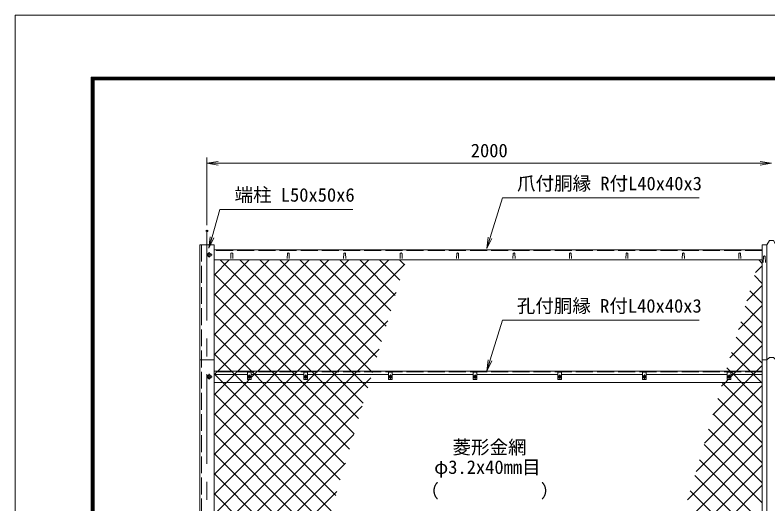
# Model space of a CAD drawing. Units: millimetres, scale not verified. Extents: x -4200 to 4200, y -2970 to 2970.
# Drawn here: x -4200 to -1532, y 1237 to 2970 of the extents above; entities that cross this region are included whole.
import ezdxf
from ezdxf.enums import TextEntityAlignment as Align

# ---------------------------------------------------------------- set-up
doc = ezdxf.new("R2010")
doc.units = ezdxf.units.MM
doc.header["$LTSCALE"] = 10
doc.header["$PDMODE"] = 32
doc.header["$PDSIZE"] = 5
doc.linetypes.add('DASHED', pattern=[7.5, 6, -1.5])
doc.linetypes.add('USER1', pattern=[50.8, 31.75, -6.35, 6.35, -6.35])
for name, color, linetype, lineweight in [('0-0_D-STR1', 1, 'Continuous', 18), ('0-1_D-BMK', 2, 'USER1', 13), ('0-2_D-STR-DIM', 7, 'Continuous', 13), ('0-3_D-STR3', 3, 'Continuous', 13), ('0-7_0', 7, 'Continuous', 18), ('0-A_D-STR2', 7, 'Continuous', 13), ('0-B_D-STR-TXT', 7, 'Continuous', 13), ('0-C_D-TTL', 7, 'Continuous', 18)]:
    doc.layers.add(name, color=color, linetype=linetype, lineweight=lineweight)
doc.layers.add('0-8_Defpoints', color=7, linetype='Continuous')
doc.styles.add('ＭＳ ゴシック', font='')
doc.styles.get('ＭＳ ゴシック').set_extended_font_data('MS Gothic')

# ---------------------------------------------------------------- blocks, each defined once
blk = doc.blocks.new('_Open')
at = {"layer": '0-7_0'}
blk.add_line((-10, 1.667), (0, 0), dxfattribs=at)
blk.add_lwpolyline([(-10, -1.667), (0, 0), (-10, 0)], dxfattribs=at)

msp = doc.modelspace()

# ---------------------------------------------------------------- linework, layer by layer
at = {"layer": '0-0_D-STR1'}
for p, q in [((-3544.9, 2156), (-3544.9, -411.84)), ((-3544.9, 2156), (-3494.9, 2156)), ((-3494.9, -411.84), (-3494.9, 2156)), ((-1552.4, 2138.33), (-3494.9, 2138.33)), ((-1552.4, -411.84), (-1552.4, 2156)), ((-1535.9, -411.84), (-1535.9, 2156)), ((-3434.9, 2125.2), (-3435.65, 2107.45)), ((-3428.9, 2125.2), (-3428.15, 2107.45)), ((-3234.9, 2125.2), (-3235.65, 2107.45)), ((-3228.9, 2125.2), (-3228.15, 2107.45)), ((-3034.9, 2125.2), (-3035.65, 2107.45)), ((-3028.9, 2125.2), (-3028.15, 2107.45)), ((-2834.9, 2125.2), (-2835.65, 2107.45)), ((-2828.9, 2125.2), (-2828.15, 2107.45)), ((-2634.9, 2125.2), (-2635.65, 2107.45)), ((-2628.9, 2125.2), (-2628.15, 2107.45)), ((-2434.9, 2125.2), (-2435.65, 2107.45)), ((-2428.9, 2125.2), (-2428.15, 2107.45)), ((-2234.9, 2125.2), (-2235.65, 2107.45)), ((-2228.9, 2125.2), (-2228.15, 2107.45)), ((-2034.9, 2125.2), (-2035.65, 2107.45)), ((-2028.9, 2125.2), (-2028.15, 2107.45)), ((-1834.9, 2125.2), (-1835.65, 2107.45)), ((-1828.9, 2125.2), (-1828.15, 2107.45)), ((-1634.9, 2125.2), (-1635.65, 2107.45)), ((-1628.9, 2125.2), (-1628.15, 2107.45)), ((-1547.9, 2114.08), (-1548.65, 2092.58)), ((-1541.9, 2114.08), (-1541.15, 2092.58)), ((-1552.4, 2102.07), (-3494.9, 2102.07)), ((-3494.9, 1748.16), (-3544.9, 1748.16)), ((-1552.4, 1708.16), (-3494.9, 1708.16)), ((-3494.9, 1668.16), (-1552.4, 1668.16))]:
    msp.add_line(p, q, dxfattribs=at)
at = {"layer": '0-0_D-STR1', "linetype": 'DASHED'}
for p, q in [((-3538.9, 2156), (-3538.9, -411.84)), ((-1552.4, 2135.61), (-3494.9, 2135.61)), ((-1552.4, 1705.16), (-3494.9, 1705.16))]:
    msp.add_line(p, q, dxfattribs=at)
at = {"layer": '0-0_D-STR1'}
for points in [[(-1552.4, 2156), (-1535.9, 2156), (-1526.9, 2170.69), (-1512.9, 2170.69), (-1503.9, 2156), (-1487.4, 2156)], [(-1552.4, 1748.16), (-1535.9, 1748.16), (-1526.9, 1755.92), (-1512.9, 1755.92), (-1503.9, 1748.16), (-1487.4, 1748.16)]]:
    msp.add_lwpolyline(points, dxfattribs=at)
for centre in [(-3431.9, 2123.95), (-3231.9, 2123.95), (-3031.9, 2123.95), (-2831.9, 2123.95), (-2631.9, 2123.95), (-2431.9, 2123.95), (-2231.9, 2123.95), (-2031.9, 2123.95), (-1831.9, 2123.95), (-1631.9, 2123.95), (-1544.9, 2112.83)]:
    msp.add_arc(centre, 3.25, 22.61986, 157.38014, dxfattribs=at)
at = {"layer": '0-1_D-BMK'}
for p, q in [((-3519.9, 2204.78), (-3519.9, -426.84)), ((-3501.9, 2120.2), (-3521.9, 2120.2)), ((-3511.9, 2130.2), (-3511.9, 2110.2)), ((-3501.9, 1688.16), (-3521.9, 1688.16)), ((-3511.9, 1698.16), (-3511.9, 1678.16)), ((-3377.34, 1688.16), (-3362.46, 1688.16)), ((-3369.9, 1695.6), (-3369.9, 1680.72)), ((-3177.34, 1688.16), (-3162.46, 1688.16)), ((-3169.9, 1695.6), (-3169.9, 1680.72)), ((-2877.34, 1688.16), (-2862.46, 1688.16)), ((-2869.9, 1695.6), (-2869.9, 1680.72)), ((-2577.34, 1688.16), (-2562.46, 1688.16)), ((-2569.9, 1695.6), (-2569.9, 1680.72)), ((-2277.34, 1688.16), (-2262.46, 1688.16)), ((-2269.9, 1695.6), (-2269.9, 1680.72)), ((-1977.34, 1688.16), (-1962.46, 1688.16)), ((-1969.9, 1695.6), (-1969.9, 1680.72)), ((-1677.34, 1688.16), (-1662.46, 1688.16)), ((-1669.9, 1695.6), (-1669.9, 1680.72))]:
    msp.add_line(p, q, dxfattribs=at)
at = {"layer": '0-2_D-STR-DIM'}
for p, q in [((-3519.9, 2224.78), (-3519.9, 2464.78)), ((-3519.9, 2444.78), (-1519.9, 2444.78))]:
    msp.add_line(p, q, dxfattribs=at)
at = {"layer": '0-3_D-STR3'}
for p, q in [((-3376.4, 1696.16), (-3494.9, 1696.16)), ((-3371.73, 1688.55), (-3373.25, 1688.53)), ((-3373.25, 1688.53), (-3373.25, 1687.8)), ((-3373.25, 1688.53), (-3373.25, 1687.8)), ((-3371.73, 1687.77), (-3373.25, 1687.8)), ((-3370.8, 1689.03), (-3371.73, 1688.55)), ((-3370.8, 1687.3), (-3371.73, 1687.77)), ((-3370.78, 1689.04), (-3370.29, 1689.97)), ((-3370.78, 1687.28), (-3370.29, 1686.36)), ((-3370.26, 1691.51), (-3370.29, 1689.97)), ((-3370.29, 1691.51), (-3369.53, 1691.51)), ((-3370.26, 1684.81), (-3370.29, 1686.36)), ((-3370.26, 1684.81), (-3369.53, 1684.81)), ((-3369.53, 1691.51), (-3369.5, 1689.97)), ((-3369.53, 1684.81), (-3369.5, 1686.36)), ((-3369.01, 1689.04), (-3369.5, 1689.97)), ((-3369.01, 1687.28), (-3369.5, 1686.36)), ((-3369, 1689.03), (-3368.07, 1688.55)), ((-3369, 1687.3), (-3368.07, 1687.77)), ((-3368.07, 1687.77), (-3366.55, 1687.8)), ((-3176.4, 1696.16), (-3363.4, 1696.16)), ((-3171.73, 1688.55), (-3173.25, 1688.53)), ((-3173.25, 1688.53), (-3173.25, 1687.8)), ((-3173.25, 1688.53), (-3173.25, 1687.8)), ((-3171.73, 1687.77), (-3173.25, 1687.8)), ((-3170.8, 1689.03), (-3171.73, 1688.55)), ((-3170.8, 1687.3), (-3171.73, 1687.77)), ((-3170.78, 1689.04), (-3170.29, 1689.97)), ((-3170.78, 1687.28), (-3170.29, 1686.36)), ((-3170.26, 1691.51), (-3170.29, 1689.97)), ((-3170.29, 1691.51), (-3169.53, 1691.51)), ((-3170.26, 1684.81), (-3170.29, 1686.36)), ((-3170.26, 1684.81), (-3169.53, 1684.81)), ((-3169.53, 1691.51), (-3169.5, 1689.97)), ((-3169.53, 1684.81), (-3169.5, 1686.36)), ((-3169.01, 1689.04), (-3169.5, 1689.97)), ((-3169.01, 1687.28), (-3169.5, 1686.36)), ((-3169, 1689.03), (-3168.07, 1688.55)), ((-3169, 1687.3), (-3168.07, 1687.77)), ((-3168.07, 1687.77), (-3166.55, 1687.8)), ((-2876.4, 1696.16), (-3163.4, 1696.16)), ((-2871.73, 1688.55), (-2873.25, 1688.53)), ((-2873.25, 1688.53), (-2873.25, 1687.8)), ((-2873.25, 1688.53), (-2873.25, 1687.8)), ((-2871.73, 1687.77), (-2873.25, 1687.8)), ((-2870.8, 1689.03), (-2871.73, 1688.55)), ((-2870.8, 1687.3), (-2871.73, 1687.77)), ((-2870.78, 1689.04), (-2870.29, 1689.97)), ((-2870.78, 1687.28), (-2870.29, 1686.36)), ((-2870.26, 1691.51), (-2870.29, 1689.97)), ((-2870.29, 1691.51), (-2869.53, 1691.51)), ((-2870.26, 1684.81), (-2870.29, 1686.36)), ((-2870.26, 1684.81), (-2869.53, 1684.81)), ((-2869.53, 1691.51), (-2869.5, 1689.97)), ((-2869.53, 1684.81), (-2869.5, 1686.36)), ((-2869.01, 1689.04), (-2869.5, 1689.97)), ((-2869.01, 1687.28), (-2869.5, 1686.36)), ((-2869, 1689.03), (-2868.07, 1688.55)), ((-2869, 1687.3), (-2868.07, 1687.77)), ((-2868.07, 1687.77), (-2866.55, 1687.8)), ((-2576.4, 1696.16), (-2863.4, 1696.16)), ((-2571.73, 1688.55), (-2573.25, 1688.53)), ((-2573.25, 1688.53), (-2573.25, 1687.8)), ((-2573.25, 1688.53), (-2573.25, 1687.8)), ((-2571.73, 1687.77), (-2573.25, 1687.8)), ((-2570.8, 1689.03), (-2571.73, 1688.55)), ((-2570.8, 1687.3), (-2571.73, 1687.77)), ((-2570.78, 1689.04), (-2570.29, 1689.97)), ((-2570.78, 1687.28), (-2570.29, 1686.36)), ((-2570.26, 1691.51), (-2570.29, 1689.97)), ((-2570.29, 1691.51), (-2569.53, 1691.51)), ((-2570.26, 1684.81), (-2570.29, 1686.36)), ((-2570.26, 1684.81), (-2569.53, 1684.81)), ((-2569.53, 1691.51), (-2569.5, 1689.97)), ((-2569.53, 1684.81), (-2569.5, 1686.36)), ((-2569.01, 1689.04), (-2569.5, 1689.97)), ((-2569.01, 1687.28), (-2569.5, 1686.36)), ((-2569, 1689.03), (-2568.07, 1688.55)), ((-2569, 1687.3), (-2568.07, 1687.77)), ((-2568.07, 1687.77), (-2566.55, 1687.8)), ((-2276.4, 1696.16), (-2563.4, 1696.16)), ((-2271.73, 1688.55), (-2273.25, 1688.53)), ((-2273.25, 1688.53), (-2273.25, 1687.8)), ((-2273.25, 1688.53), (-2273.25, 1687.8)), ((-2271.73, 1687.77), (-2273.25, 1687.8)), ((-2270.8, 1689.03), (-2271.73, 1688.55)), ((-2270.8, 1687.3), (-2271.73, 1687.77)), ((-2270.78, 1689.04), (-2270.29, 1689.97)), ((-2270.78, 1687.28), (-2270.29, 1686.36)), ((-2270.26, 1691.51), (-2270.29, 1689.97)), ((-2270.29, 1691.51), (-2269.53, 1691.51)), ((-2270.26, 1684.81), (-2270.29, 1686.36)), ((-2270.26, 1684.81), (-2269.53, 1684.81)), ((-2269.53, 1691.51), (-2269.5, 1689.97)), ((-2269.53, 1684.81), (-2269.5, 1686.36)), ((-2269.01, 1689.04), (-2269.5, 1689.97)), ((-2269.01, 1687.28), (-2269.5, 1686.36)), ((-2269, 1689.03), (-2268.07, 1688.55)), ((-2269, 1687.3), (-2268.07, 1687.77)), ((-2268.07, 1687.77), (-2266.55, 1687.8)), ((-1976.4, 1696.16), (-2263.4, 1696.16)), ((-1971.73, 1688.55), (-1973.25, 1688.53)), ((-1973.25, 1688.53), (-1973.25, 1687.8)), ((-1973.25, 1688.53), (-1973.25, 1687.8)), ((-1971.73, 1687.77), (-1973.25, 1687.8)), ((-1970.8, 1689.03), (-1971.73, 1688.55)), ((-1970.8, 1687.3), (-1971.73, 1687.77)), ((-1970.78, 1689.04), (-1970.29, 1689.97)), ((-1970.78, 1687.28), (-1970.29, 1686.36)), ((-1970.26, 1691.51), (-1970.29, 1689.97)), ((-1970.29, 1691.51), (-1969.53, 1691.51)), ((-1970.26, 1684.81), (-1970.29, 1686.36)), ((-1970.26, 1684.81), (-1969.53, 1684.81)), ((-1969.53, 1691.51), (-1969.5, 1689.97)), ((-1969.53, 1684.81), (-1969.5, 1686.36)), ((-1969.01, 1689.04), (-1969.5, 1689.97)), ((-1969.01, 1687.28), (-1969.5, 1686.36)), ((-1969, 1689.03), (-1968.07, 1688.55)), ((-1969, 1687.3), (-1968.07, 1687.77)), ((-1968.07, 1687.77), (-1966.55, 1687.8)), ((-1676.4, 1696.16), (-1963.4, 1696.16)), ((-1671.73, 1688.55), (-1673.25, 1688.53)), ((-1673.25, 1688.53), (-1673.25, 1687.8)), ((-1673.25, 1688.53), (-1673.25, 1687.8)), ((-1671.73, 1687.77), (-1673.25, 1687.8)), ((-1670.8, 1689.03), (-1671.73, 1688.55)), ((-1670.8, 1687.3), (-1671.73, 1687.77)), ((-1670.78, 1689.04), (-1670.29, 1689.97)), ((-1670.78, 1687.28), (-1670.29, 1686.36)), ((-1670.26, 1691.51), (-1670.29, 1689.97)), ((-1670.29, 1691.51), (-1669.53, 1691.51)), ((-1670.26, 1684.81), (-1670.29, 1686.36)), ((-1670.26, 1684.81), (-1669.53, 1684.81)), ((-1669.53, 1691.51), (-1669.5, 1689.97)), ((-1669.53, 1684.81), (-1669.5, 1686.36)), ((-1669.01, 1689.04), (-1669.5, 1689.97)), ((-1669.01, 1687.28), (-1669.5, 1686.36)), ((-1669, 1689.03), (-1668.07, 1688.55)), ((-1669, 1687.3), (-1668.07, 1687.77)), ((-1668.07, 1687.77), (-1666.55, 1687.8)), ((-1552.4, 1696.16), (-1663.4, 1696.16))]:
    msp.add_line(p, q, dxfattribs=at)
for points in [[(-3505.4, 2123.95), (-3511.9, 2127.71), (-3518.4, 2123.95), (-3518.4, 2116.45), (-3511.9, 2112.69), (-3505.4, 2116.45)], [(-3505.4, 1691.91), (-3511.9, 1695.67), (-3518.4, 1691.91), (-3518.4, 1684.41), (-3511.9, 1680.66), (-3505.4, 1684.41)], [(-3376.4, 1704.16), (-3363.4, 1704.16), (-3363.4, 1678.16), (-3376.4, 1678.16)], [(-3176.4, 1704.16), (-3163.4, 1704.16), (-3163.4, 1678.16), (-3176.4, 1678.16)], [(-2876.4, 1704.16), (-2863.4, 1704.16), (-2863.4, 1678.16), (-2876.4, 1678.16)], [(-2576.4, 1704.16), (-2563.4, 1704.16), (-2563.4, 1678.16), (-2576.4, 1678.16)], [(-2276.4, 1704.16), (-2263.4, 1704.16), (-2263.4, 1678.16), (-2276.4, 1678.16)], [(-1976.4, 1704.16), (-1963.4, 1704.16), (-1963.4, 1678.16), (-1976.4, 1678.16)], [(-1676.4, 1704.16), (-1663.4, 1704.16), (-1663.4, 1678.16), (-1676.4, 1678.16)]]:
    msp.add_lwpolyline(points, close=True, dxfattribs=at)
for points in [[(-3368.07, 1688.55), (-3366.55, 1688.53), (-3366.55, 1687.8)], [(-3168.07, 1688.55), (-3166.55, 1688.53), (-3166.55, 1687.8)], [(-2868.07, 1688.55), (-2866.55, 1688.53), (-2866.55, 1687.8)], [(-2568.07, 1688.55), (-2566.55, 1688.53), (-2566.55, 1687.8)], [(-2268.07, 1688.55), (-2266.55, 1688.53), (-2266.55, 1687.8)], [(-1968.07, 1688.55), (-1966.55, 1688.53), (-1966.55, 1687.8)], [(-1668.07, 1688.55), (-1666.55, 1688.53), (-1666.55, 1687.8)]]:
    msp.add_lwpolyline(points, dxfattribs=at)
for centre, radius in [((-3511.9, 2120.2), 6.25), ((-3511.9, 1688.16), 6.25), ((-3369.9, 1688.16), 5.25), ((-3169.9, 1688.16), 5.25), ((-2869.9, 1688.16), 5.25), ((-2569.9, 1688.16), 5.25), ((-2269.9, 1688.16), 5.25), ((-1969.9, 1688.16), 5.25), ((-1669.9, 1688.16), 5.25)]:
    msp.add_circle(centre, radius, dxfattribs=at)
at = {"layer": '0-8_Defpoints'}
msp.add_point((-3519.9, 2204.78), dxfattribs=at)
at = {"layer": '0-A_D-STR2'}
for p, q in [((-3494.9, 2048.45), (-3441.28, 2102.07)), ((-3494.9, 1977.74), (-3370.57, 2102.07)), ((-3494.9, 1907.03), (-3299.86, 2102.07)), ((-3494.9, 1836.32), (-3229.15, 2102.07)), ((-3494.9, 1765.61), (-3158.43, 2102.07)), ((-3079.89, 1708.16), (-3473.8, 2102.07)), ((-3009.17, 1708.16), (-3403.09, 2102.07)), ((-2917.6, 1758.01), (-3261.67, 2102.07)), ((-2901.36, 1812.48), (-3190.96, 2102.07)), ((-2885.12, 1866.95), (-3120.25, 2102.07)), ((-2868.88, 1921.42), (-3049.53, 2102.07)), ((-2852.64, 1975.89), (-2978.82, 2102.07)), ((-2836.4, 2030.36), (-2908.11, 2102.07)), ((-2820.16, 2084.83), (-2837.4, 2102.07)), ((-1576.75, 2057.41), (-1552.4, 2081.77)), ((-1552.4, 2089.86), (-1563.71, 2101.17)), ((-1552.4, 2019.15), (-1579.95, 2046.7)), ((-1606.79, 1956.66), (-1552.4, 2011.05)), ((-3221.31, 1708.16), (-3494.9, 1981.75)), ((-3128.08, 1708.16), (-2849.37, 1986.88)), ((-1552.4, 1948.44), (-1596.19, 1992.23)), ((-1636.83, 1855.91), (-1552.4, 1940.34)), ((-1552.4, 1877.73), (-1612.43, 1937.76)), ((-3292.02, 1708.16), (-3494.9, 1911.04)), ((-3057.37, 1708.16), (-2879.41, 1886.13)), ((-1666.87, 1755.17), (-1552.4, 1869.63)), ((-1552.4, 1807.02), (-1628.67, 1883.29)), ((-3362.73, 1708.16), (-3494.9, 1840.33)), ((-1552.4, 1736.31), (-1644.91, 1828.82)), ((-2986.66, 1708.16), (-2909.44, 1785.38)), ((-1594.96, 1708.16), (-1661.15, 1774.35)), ((-3359.73, 1705.16), (-3362.73, 1708.16)), ((-3289.02, 1705.16), (-3292.02, 1708.16)), ((-3218.31, 1705.16), (-3221.31, 1708.16)), ((-3131.08, 1705.16), (-3128.08, 1708.16)), ((-3076.89, 1705.16), (-3079.89, 1708.16)), ((-3060.37, 1705.16), (-3057.37, 1708.16)), ((-3006.17, 1705.16), (-3009.17, 1708.16)), ((-2989.66, 1705.16), (-2986.66, 1708.16)), ((-1665.67, 1708.16), (-1677.39, 1719.88)), ((-1662.67, 1705.16), (-1665.67, 1708.16)), ((-1591.96, 1705.16), (-1594.96, 1708.16)), ((-3350.73, 1696.16), (-3359.73, 1705.16)), ((-3322.73, 1668.16), (-3350.73, 1696.16)), ((-3280.02, 1696.16), (-3289.02, 1705.16)), ((-3252.02, 1668.16), (-3280.02, 1696.16)), ((-3209.31, 1696.16), (-3218.31, 1705.16)), ((-3181.31, 1668.16), (-3209.31, 1696.16)), ((-3168.08, 1668.16), (-3140.08, 1696.16)), ((-3140.08, 1696.16), (-3131.08, 1705.16)), ((-3097.37, 1668.16), (-3069.37, 1696.16)), ((-3067.89, 1696.16), (-3076.89, 1705.16)), ((-3069.37, 1696.16), (-3060.37, 1705.16)), ((-3039.89, 1668.16), (-3067.89, 1696.16)), ((-3026.66, 1668.16), (-2998.66, 1696.16)), ((-2997.17, 1696.16), (-3006.17, 1705.16)), ((-2998.66, 1696.16), (-2989.66, 1705.16)), ((-2969.17, 1668.16), (-2997.17, 1696.16)), ((-1653.67, 1696.16), (-1662.67, 1705.16)), ((-1625.67, 1668.16), (-1653.67, 1696.16)), ((-1582.96, 1696.16), (-1591.96, 1705.16)), ((-1554.96, 1668.16), (-1582.96, 1696.16)), ((-3494.9, 1341.35), (-3168.08, 1668.16)), ((-3494.9, 1270.64), (-3097.37, 1668.16)), ((-3494.9, 1199.93), (-3026.66, 1668.16)), ((-3031.29, 1376.72), (-3322.73, 1668.16)), ((-3015.05, 1431.19), (-3252.02, 1668.16)), ((-2998.81, 1485.66), (-3181.31, 1668.16)), ((-2966.32, 1594.6), (-3039.89, 1668.16)), ((-2950.08, 1649.07), (-2969.17, 1668.16)), ((-1756.98, 1452.92), (-1552.4, 1657.5)), ((-1552.4, 1524.18), (-1693.63, 1665.41)), ((-1552.4, 1594.89), (-1625.67, 1668.16)), ((-1552.4, 1665.6), (-1554.96, 1668.16)), ((-3080.01, 1213.31), (-3494.9, 1628.2)), ((-1552.4, 1453.47), (-1709.87, 1610.94)), ((-3461.99, 1091.41), (-2969.52, 1583.88)), ((-1787.02, 1352.17), (-1552.4, 1586.79)), ((-3096.25, 1158.84), (-3494.9, 1557.49)), ((-1552.4, 1382.75), (-1726.11, 1556.47)), ((-1817.06, 1251.42), (-1552.4, 1516.08)), ((-1552.4, 1312.04), (-1742.35, 1501.99)), ((-3112.49, 1104.37), (-3494.9, 1486.78)), ((-3391.28, 1091.41), (-2999.56, 1483.13)), ((-1847.1, 1150.67), (-1552.4, 1445.37)), ((-1552.4, 1241.33), (-1758.59, 1447.52)), ((-3170.24, 1091.41), (-3494.9, 1416.07)), ((-1552.4, 1170.62), (-1774.83, 1393.05)), ((-3320.57, 1091.41), (-3029.6, 1382.38)), ((-1835.65, 1091.41), (-1552.4, 1374.66)), ((-3240.95, 1091.41), (-3494.9, 1345.36)), ((-1552.4, 1099.91), (-1791.07, 1338.58)), ((-3249.86, 1091.41), (-3059.63, 1281.63)), ((-1614.61, 1091.41), (-1807.31, 1284.11)), ((-1764.93, 1091.41), (-1552.4, 1303.95)), ((-3311.66, 1091.41), (-3494.9, 1274.64))]:
    msp.add_line(p, q, dxfattribs=at)
for points in [[(-3494.9, 1694.9), (-3493.64, 1696.16), (-3484.64, 1705.16), (-3481.64, 1708.16), (-3087.72, 2102.07)], [(-3494.9, 1624.19), (-3450.93, 1668.16), (-3422.93, 1696.16), (-3413.93, 1705.16), (-3410.93, 1708.16), (-3017.01, 2102.07)], [(-3494.9, 1482.77), (-3309.5, 1668.16), (-3281.5, 1696.16), (-3272.5, 1705.16), (-3269.5, 1708.16), (-2875.59, 2102.07)], [(-3494.9, 1412.06), (-3238.79, 1668.16), (-3210.79, 1696.16), (-3201.79, 1705.16), (-3198.79, 1708.16), (-2819.33, 2087.63)], [(-3363.4, 1684.98), (-3352.22, 1696.16), (-3343.22, 1705.16), (-3340.22, 1708.16), (-2946.3, 2102.07)], [(-2933.84, 1703.54), (-2935.46, 1705.16), (-2938.46, 1708.16), (-3332.38, 2102.07)], [(-2982.56, 1540.13), (-3110.6, 1668.16), (-3138.6, 1696.16), (-3147.6, 1705.16), (-3150.6, 1708.16), (-3494.9, 2052.46)], [(-1663.4, 1687.92), (-1655.16, 1696.16), (-1646.16, 1705.16), (-1643.16, 1708.16), (-1552.4, 1798.92)], [(-3047.53, 1322.25), (-3393.44, 1668.16), (-3421.44, 1696.16), (-3430.44, 1705.16), (-3433.44, 1708.16), (-3494.9, 1769.62)], [(-1726.94, 1553.67), (-1612.45, 1668.16), (-1584.45, 1696.16), (-1575.45, 1705.16), (-1572.45, 1708.16), (-1552.4, 1728.21)], [(-3063.77, 1267.78), (-3464.15, 1668.16), (-3492.15, 1696.16), (-3494.9, 1698.91)], [(-3494.9, 1129.22), (-2955.95, 1668.16), (-2939.48, 1684.63)], [(-3494.9, 1553.48), (-3380.22, 1668.16), (-3370.22, 1678.16)], [(-1696.9, 1654.42), (-1683.16, 1668.16), (-1673.16, 1678.16)]]:
    msp.add_lwpolyline(points, dxfattribs=at)
at = {"layer": '0-B_D-STR-TXT'}
for points in [[(-1775.35, 2322.2), (-2473.23, 2322.2), (-2528.23, 2143.99)], [(-3003.54, 2280.35), (-3474.52, 2280.35), (-3512.6, 2146.08)], [(-1776.11, 1888.28), (-2473.23, 1888.28), (-2528.23, 1710.07)]]:
    msp.add_lwpolyline(points, dxfattribs=at)
at = {"layer": '0-C_D-TTL', "color": 2}
msp.add_lwpolyline([(-4200, 2970), (4200, 2970), (4200, -2970), (-4200, -2970)], close=True, dxfattribs=at)
at = {"layer": '0-C_D-TTL'}
for points in [[(-3930, 2750), (3930, 2750), (3930, -2750), (-3930, -2750)], [(-3927.5, 2747.5), (3927.5, 2747.5), (3927.5, -2747.5), (-3927.5, -2747.5)], [(-3925, 2745), (3925, 2745), (3925, -2745), (-3925, -2745)], [(-3922.5, 2742.5), (3922.5, 2742.5), (3922.5, -2742.5), (-3922.5, -2742.5)], [(-3920, 2740), (3920, 2740), (3920, -2740), (-3920, -2740)]]:
    msp.add_lwpolyline(points, close=True, dxfattribs=at)

# ---------------------------------------------------------------- block references
at = {"layer": '0-2_D-STR-DIM', "xscale": 4, "yscale": 4, "rotation": 180}
msp.add_blockref('_Open', (-3519.9, 2444.78), dxfattribs=at)
at = {"layer": '0-2_D-STR-DIM', "xscale": 4, "yscale": 4}
msp.add_blockref('_Open', (-1519.9, 2444.78), dxfattribs=at)
at = {"layer": '0-B_D-STR-TXT', "xscale": 4, "yscale": 4}
for p, rotation in [((-3513.15, 2144.15), 254.16392), ((-2528.82, 2142.07), 252.84683), ((-2528.82, 1708.16), 252.84683)]:
    msp.add_blockref('_Open', p, dxfattribs=dict(at, rotation=rotation))

# ---------------------------------------------------------------- texts
at = {"layer": '0-2_D-STR-DIM', "style": 'ＭＳ ゴシック'}
msp.add_text('2000', height=48.09, dxfattribs=at).set_placement((-2585.17, 2451.53), align=Align.BOTTOM_LEFT)
at = {"layer": '0-B_D-STR-TXT', "style": 'ＭＳ ゴシック'}
for s, p in [('爪付胴縁 R付L40x40x3', (-2421.29, 2334.78)), ('端柱 L50x50x6', (-3422.33, 2294.2)), ('孔付胴縁 R付L40x40x3', (-2422.05, 1900.87)), ('菱形金網', (-2649.85, 1399.87)), ('φ3.2x40mm目', (-2714.82, 1329.43)), ('（\u3000\u3000   \u3000\u3000）', (-2763.55, 1244.96))]:
    msp.add_text(s, height=48.09, dxfattribs=at).set_placement(p, align=Align.BOTTOM_LEFT)

doc.saveas('drawing.dxf')
